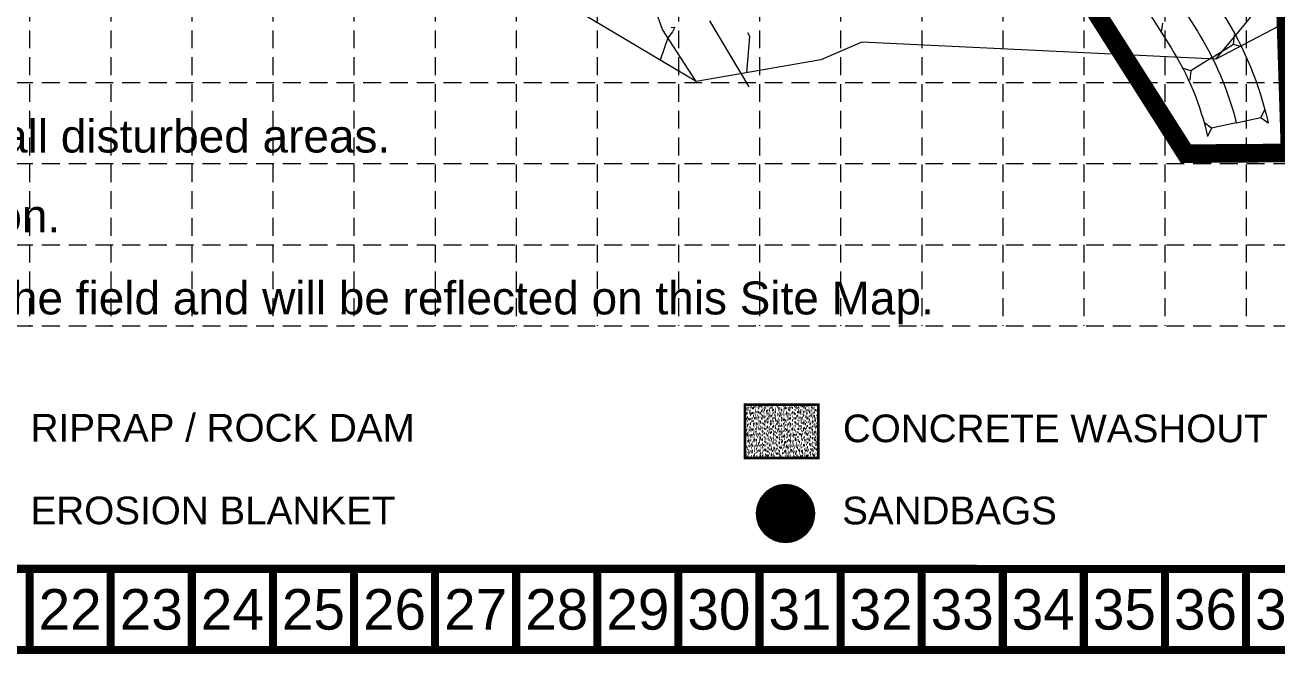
# Model space of a CAD drawing. Header units: feet. Extents: x 2483421 to 2485095, y 6854873 to 6855921.
# Drawn here: x 2483995.2 to 2484398.5, y 6854873.2 to 6855075.8 of the extents above; entities that cross this region are included whole.
import ezdxf
from ezdxf.enums import TextEntityAlignment as Align

# ---------------------------------------------------------------- set-up
doc = ezdxf.new("R2010")
doc.units = ezdxf.units.FT
doc.header["$MEASUREMENT"] = 0
doc.linetypes.add('DGN Style 7', pattern=[511.972829, 230.387773, -102.394566, 76.795924, -102.394566])
doc.linetypes.add('HIDDEN', pattern=[0.375, 0.25, -0.125])
for name, color, linetype in [('BASE', 7, 'Continuous'), ('GRID', 254, 'HIDDEN'), ('LEGEND', 7, 'Continuous'), ('LIMITS OF DISTURBANCE', 1, 'HIDDEN')]:
    doc.layers.add(name, color=color, linetype=linetype)
for name, color, linetype, lineweight in [('CTR', 62, 'Continuous', 0), ('Level 23', 7, 'Continuous', 0), ('Level 43', 7, 'Continuous', 0), ('Level 5', 7, 'Continuous', 0), ('Level 7', 7, 'Continuous', 0)]:
    doc.layers.add(name, color=color, linetype=linetype, lineweight=lineweight)
doc.styles.add("L200'", font='ARIAL.TTF', dxfattribs={"height": 0.001969})
doc.styles.get("Standard").update_dxf_attribs({"font": 'ARIAL.TTF'})

msp = doc.modelspace()

# ---------------------------------------------------------------- hatches: boundary and pattern name
at = {"layer": 'BASE'}
h = msp.add_hatch(dxfattribs=at)
h.set_pattern_fill('AR-SAND', color=30, scale=0.689031, style=0)
h.set_pattern_definition([(37.5, (2484810.1964, 6854884.6651), (-0.0434044, 1.3276415), [0, -1.0473273, 0, -1.171353, 0, -1.1196756]), (7.5, (2484810.1964, 6854884.6651), (1.219431, 1.9445465), [0, -0.5650055, 0, -0.9439726, 0, -0.3617413]), (327.5, (2484809.3489, 6854884.6651), (2.1457407, 0.0038993), [0, -0.3445156, 0, -1.240256, 0, -1.6192231]), (317.5, (2484809.3489, 6854884.6651), (2.071315, 0.604746), [0, -0.1722578, 0, -0.8130567, 0, -0.930192])])
h.paths.add_polyline_path([(2484250.72, 6854936.34), (2484250.72, 6854953.57), (2484227.14, 6854953.57), (2484227.14, 6854936.34)])
at = {"layer": 'GRID', "linetype": 'Continuous', "lineweight": 30, "ltscale": 0.25}
h = msp.add_hatch(dxfattribs=at)
h.set_pattern_fill('ANSI31', color=3, style=0)
h.set_pattern_definition([(45, (0, 0), (-0.0883883476483, 0.0883883476483), [])])
edge = h.paths.add_edge_path()
edge.add_arc((2484240.19, 6854918.45), 9.21, 0, 360)

# ---------------------------------------------------------------- linework, layer by layer
at = {"layer": 'BASE', "const_width": 2.61}
for points in [[(2483421.94, 6854874.54), (2485093.94, 6854874.54), (2485093.94, 6855919.54), (2483421.94, 6855919.54)], [(2483448.01, 6854900.66), (2485067.89, 6854900.61), (2485067.85, 6855893.43), (2483448.34, 6855893.46)]]:
    msp.add_lwpolyline(points, close=True, dxfattribs=at)
at = {"layer": 'BASE', "color": 30, "const_width": 0.861}
msp.add_lwpolyline([(2484227.14, 6854936.34), (2484250.72, 6854936.34), (2484250.72, 6854953.57), (2484227.14, 6854953.57)], close=True, dxfattribs=at)
at = {"layer": 'BASE', "const_width": 2.61}
for points in [[(2483996.69, 6854874.54), (2483996.69, 6854900.67)], [(2484022.81, 6854874.54), (2484022.81, 6854900.67)], [(2484048.94, 6854874.54), (2484048.94, 6854900.67)], [(2484075.06, 6854874.54), (2484075.06, 6854900.67)], [(2484101.19, 6854874.54), (2484101.19, 6854900.67)], [(2484127.31, 6854874.54), (2484127.31, 6854900.67)], [(2484153.44, 6854874.54), (2484153.44, 6854900.67)], [(2484179.56, 6854874.54), (2484179.56, 6854900.67)], [(2484205.69, 6854874.54), (2484205.69, 6854900.67)], [(2484231.81, 6854874.54), (2484231.81, 6854900.67)], [(2484257.94, 6854874.54), (2484257.94, 6854900.67)], [(2484284.06, 6854874.54), (2484284.06, 6854900.67)], [(2484310.19, 6854874.54), (2484310.19, 6854900.67)], [(2484336.31, 6854874.54), (2484336.31, 6854900.67)], [(2484362.44, 6854874.54), (2484362.44, 6854900.67)], [(2484388.56, 6854874.54), (2484388.56, 6854900.67)]]:
    msp.add_lwpolyline(points, dxfattribs=at)
at = {"layer": 'CTR', "color": 35, "lineweight": 0, "ltscale": 0.328084}
for p, q in [((2484203.77, 6855073.56), (2484202.24, 6855071.72)), ((2484203.37, 6855074.99), (2484204.58, 6855075.15)), ((2484204.58, 6855075.15), (2484203.77, 6855073.56)), ((2484228.68, 6855072.12), (2484228.11, 6855073.31)), ((2484202.24, 6855071.72), (2484199.8, 6855064.48)), ((2484227.74, 6855060.43), (2484228.68, 6855072.12))]:
    msp.add_line(p, q, dxfattribs=at)
at = {"layer": 'GRID', "color": 252, "linetype": 'HIDDEN', "lineweight": 0, "ltscale": 23}
for p, q in [((2483996.69, 6855893.42), (2483996.69, 6854978.93)), ((2484022.81, 6855893.42), (2484022.81, 6854978.93)), ((2484048.94, 6855893.42), (2484048.94, 6854978.93)), ((2484075.06, 6855893.42), (2484075.06, 6854978.93)), ((2484101.19, 6855893.42), (2484101.19, 6854978.93)), ((2484127.31, 6855893.42), (2484127.31, 6854978.93)), ((2484153.44, 6855893.42), (2484153.44, 6854978.93)), ((2484179.56, 6855893.42), (2484179.56, 6854978.93)), ((2484205.69, 6855893.42), (2484205.69, 6854978.93)), ((2484231.81, 6855893.42), (2484231.81, 6854978.93)), ((2484257.94, 6855893.42), (2484257.94, 6854978.93)), ((2484284.06, 6855893.42), (2484284.06, 6854978.93)), ((2484310.19, 6855893.42), (2484310.19, 6854978.93)), ((2484336.31, 6855893.42), (2484336.31, 6854978.93)), ((2484362.44, 6855893.42), (2484362.44, 6854978.93)), ((2484388.56, 6855893.42), (2484388.56, 6854978.93)), ((2483448.65, 6855057.3), (2485068.4, 6855057.3)), ((2483448.65, 6855031.18), (2485068.4, 6855031.18)), ((2483448.65, 6855005.05), (2485068.4, 6855005.05)), ((2483448.65, 6854978.93), (2485068.4, 6854978.93))]:
    msp.add_line(p, q, dxfattribs=at)
at = {"layer": 'GRID', "color": 3, "linetype": 'Continuous', "lineweight": 30, "ltscale": 0.25}
msp.add_circle((2484240.19, 6854918.45), 9.21, dxfattribs=at)
at = {"layer": 'Level 23', "color": 7, "linetype": 'Continuous', "lineweight": 0, "ltscale": 0.328084, "flags": 128}
msp.add_lwpolyline([(2484968.98, 6855091.52), (2484955.3, 6855092.24), (2484873.16, 6855090.7), (2484824.27, 6855087.5), (2484761.71, 6855081.47), (2484697.97, 6855090.33), (2484647.36, 6855092.23), (2484555.06, 6855089.27), (2484478.75, 6855087.97), (2484421.45, 6855087.22), (2484378.85, 6855064.79), (2484264.8, 6855070.27), (2484251.54, 6855064.62), (2484211.4, 6855057.56), (2484166.95, 6855084.1), (2484105.97, 6855081.28), (2484057.28, 6855083.12), (2483995.32, 6855082.37), (2483898.35, 6855084.42)], dxfattribs=at)
at = {"layer": 'Level 43', "color": 5, "linetype": 'DGN Style 7', "lineweight": 0}
msp.add_line((2484340.88, 6855124.49), (2484372.87, 6855073.76), dxfattribs=at)
at = {"layer": 'Level 43', "color": 5, "linetype": 'DGN Style 7', "lineweight": 0, "extrusion": (0, 0, -1)}
msp.add_arc((-2484288.29, 6855020.42), 100, 147.7591, 166.1869, dxfattribs=at)
at = {"layer": 'Level 5', "color": 33, "linetype": 'Continuous', "lineweight": 0}
for p, q in [((2484334.65, 6855115.62), (2484364.42, 6855068.43)), ((2484361.6, 6855076.42), (2484361.24, 6855073.46)), ((2484377.64, 6855065.32), (2484384.51, 6855069.66)), ((2484384.51, 6855069.66), (2484384.87, 6855072.62)), ((2484384.51, 6855069.66), (2484387.28, 6855068.8)), ((2484377.64, 6855065.32), (2484370.77, 6855060.99)), ((2484370.77, 6855060.99), (2484368.01, 6855061.85)), ((2484370.77, 6855060.99), (2484370.42, 6855058.03)), ((2484385.4, 6855044.29), (2484393.33, 6855046.04)), ((2484393.33, 6855046.04), (2484394.67, 6855048.7)), ((2484393.33, 6855046.04), (2484395.64, 6855044.29)), ((2484377.47, 6855042.55), (2484375.16, 6855044.3)), ((2484377.47, 6855042.55), (2484376.13, 6855039.89)), ((2484385.4, 6855044.29), (2484377.47, 6855042.55))]:
    msp.add_line(p, q, dxfattribs=at)
at = {"layer": 'Level 5', "color": 33, "linetype": 'Continuous', "lineweight": 0, "extrusion": (0, 0, -1)}
for radius, end in [(110, 167.4647), (90, 167.4791)]:
    msp.add_arc((-2484288.29, 6855020.42), radius, 147.7591, end, dxfattribs=at)
at = {"layer": 'Level 7', "color": 7, "linetype": 'Continuous', "lineweight": 0, "ltscale": 0.328084, "flags": 128}
for points in [[(2484378.85, 6855064.79), (2484389.43, 6855077.61), (2484394.97, 6855085.06), (2484394.98, 6855093.38), (2484389.42, 6855093.98), (2484391.76, 6855105.67), (2484423.05, 6855103.19), (2484485.47, 6855110.16), (2484561.78, 6855112.08), (2484631.17, 6855112.87), (2484704.39, 6855114.04), (2484765.31, 6855111.8), (2484826.41, 6855111.99), (2484893.04, 6855112.97), (2484933.21, 6855114.12), (2484968.98, 6855114.13)], [(2484200.56, 6855074.33), (2484193.45, 6855094.06), (2484193.13, 6855102.48)], [(2484211.4, 6855057.56), (2484200.56, 6855074.33)], [(2484228.45, 6855055.93), (2484215.8, 6855077.09)]]:
    msp.add_lwpolyline(points, dxfattribs=at)
at = {"layer": 'LIMITS OF DISTURBANCE', "linetype": 'HIDDEN', "lineweight": 30, "ltscale": 100, "const_width": 6}
msp.add_lwpolyline([(2483553.88, 6855775.4), (2483582.72, 6855781.62), (2483622.36, 6855787.95), (2483674.73, 6855791.33), (2485022.16, 6855801.15), (2485021.8, 6855792.54), (2485014.26, 6855792.18, 0.367276), (2484981.25, 6855761.33), (2484981.64, 6855135.45), (2484941.69, 6855105.14), (2484400.49, 6855105.56), (2484402.75, 6855034.59), (2484369.16, 6855034.35), (2484323.13, 6855106.73), (2484136.59, 6855104.23), (2484070.04, 6855130.64), (2483603.14, 6855126.82), (2483582.42, 6855255.3), (2483563.42, 6855733.98), (2483555.35, 6855765.7)], format="xyb", close=True, dxfattribs=at)

# ---------------------------------------------------------------- texts
at = {"layer": 'BASE', "color": 7, "style": "L200'"}
for s, height, p in [('Stabilization practices are expected to be used at all disturbed areas.', 10.5948, (2483661.22, 6855034.73)), ('BMPs are not to scale; verify size/location/quantity in the field prior to installation.', 10.5948, (2483476.81, 6855009.01)), ('Location of construction entrance and concrete washout will be determined in the field and will be reflected on this Site Map.', 10.59485, (2483476.82, 6854982.59))]:
    msp.add_text(s, height=height, dxfattribs=at).set_placement(p)
at = {"layer": 'BASE'}
for s, p in [('22', (2484009.75, 6854887.6)), ('23', (2484035.88, 6854887.6)), ('24', (2484062, 6854887.6)), ('25', (2484088.13, 6854887.6)), ('26', (2484114.25, 6854887.6)), ('27', (2484140.38, 6854887.6)), ('28', (2484166.5, 6854887.6)), ('29', (2484192.63, 6854887.6)), ('30', (2484218.75, 6854887.6)), ('31', (2484244.88, 6854887.6)), ('32', (2484271, 6854887.6)), ('33', (2484297.13, 6854887.6)), ('34', (2484323.25, 6854887.6)), ('35', (2484349.38, 6854887.6)), ('36', (2484375.5, 6854887.6)), ('37', (2484401.63, 6854887.6))]:
    msp.add_text(s, height=13.062, dxfattribs=at).set_placement(p, align=Align.MIDDLE_CENTER)
at = {"layer": 'LEGEND', "style": "L200'"}
for s, height, p in [('RIPRAP / ROCK DAM', 8.9084, (2483997.02, 6854941.64)), ('CONCRETE WASHOUT', 8.9084, (2484258.68, 6854941.44)), ('EROSION BLANKET', 8.9084, (2483996.99, 6854915.01)), ('SANDBAGS', 8.908, (2484258.45, 6854914.97))]:
    msp.add_text(s, height=height, dxfattribs=at).set_placement(p)

doc.saveas('drawing.dxf')
